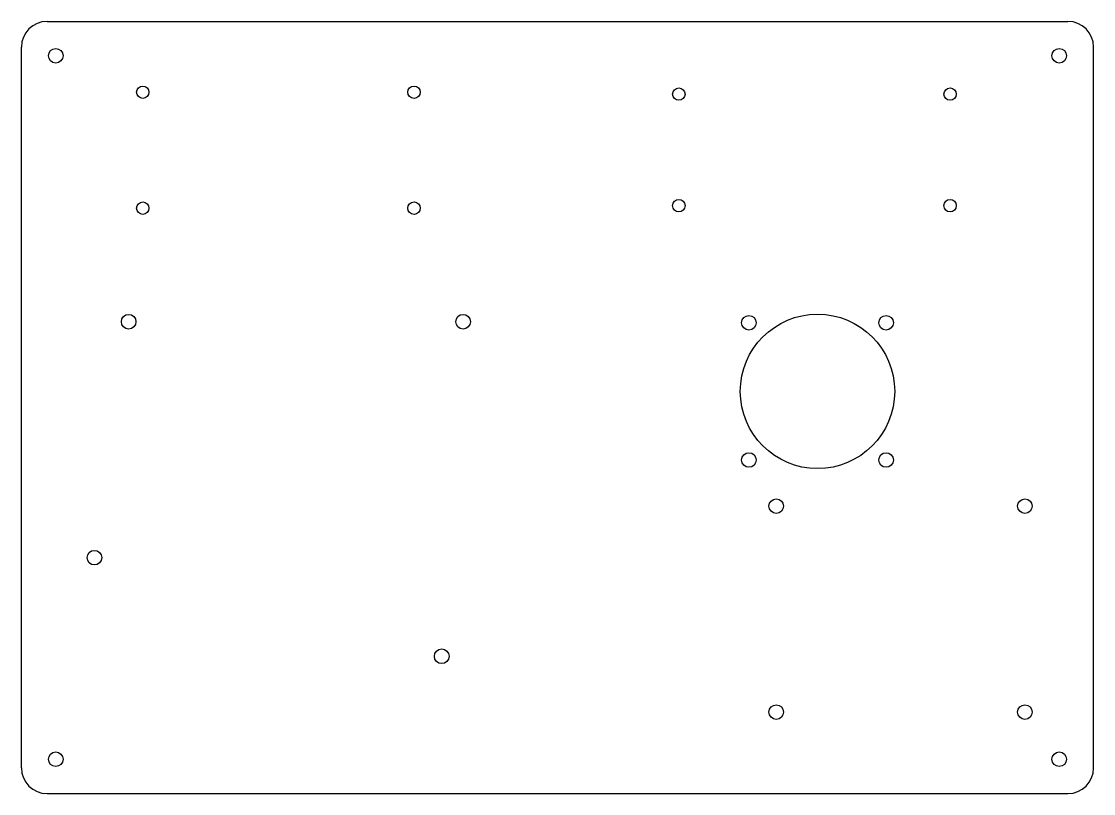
# Model space of a CAD drawing. Header units: millimetres. Extents: x 0 to 250, y 0 to 180.
import ezdxf

# ---------------------------------------------------------------- set-up
doc = ezdxf.new("R2010")
doc.units = ezdxf.units.MM

msp = doc.modelspace()

# ---------------------------------------------------------------- linework, layer by layer
at = {"layer": 'CUT'}
for p, q in [((6, 180), (244, 180)), ((0, 6), (0, 174)), ((250, 6), (250, 174)), ((6, 0), (244, 0))]:
    msp.add_line(p, q, dxfattribs=at)
for centre, radius in [((8, 172), 1.7), ((242, 172), 1.7), ((28.2925, 163.5), 1.45), ((91.5425, 163.5), 1.45), ((153.2925, 163.0595), 1.45), ((216.5425, 163.0595), 1.45), ((28.2925, 136.475), 1.45), ((91.5425, 136.475), 1.45), ((153.2925, 137.0595), 1.45), ((216.5425, 137.0595), 1.45), ((25, 110), 1.7), ((103, 110), 1.7), ((185.63, 93.76), 18), ((169.63, 109.76), 1.7), ((201.63, 109.76), 1.7), ((169.63, 77.76), 1.7), ((201.63, 77.76), 1.7), ((176, 67), 1.7), ((234, 67), 1.7), ((17.01, 55), 1.7), ((98, 32), 1.7), ((176, 19), 1.7), ((234, 19), 1.7), ((8, 8), 1.7), ((242, 8), 1.7)]:
    msp.add_circle(centre, radius, dxfattribs=at)
for centre, start, end in [((6, 174), 90, 180), ((244, 174), 0, 90), ((6, 6), 180, 270), ((244, 6), 270, 360)]:
    msp.add_arc(centre, 6, start, end, dxfattribs=at)

doc.saveas('drawing.dxf')
